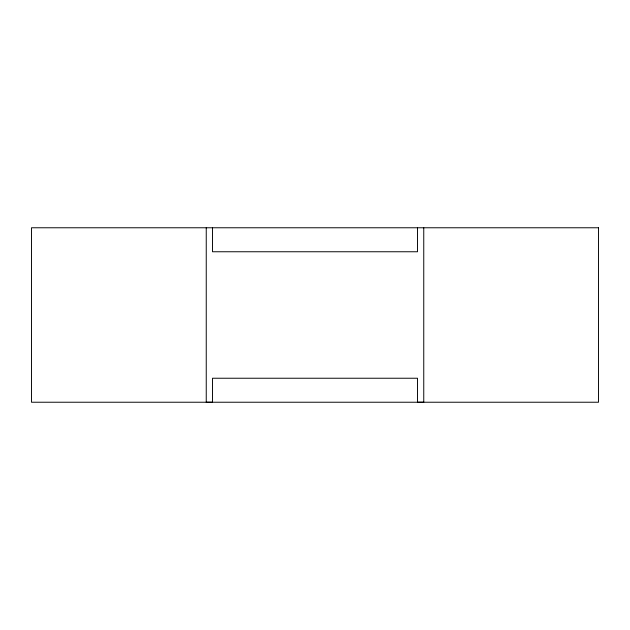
<?xml version="1.0" encoding="UTF-8"?>
<svg xmlns="http://www.w3.org/2000/svg" width="630" height="630" viewBox="0 0 630 630"><rect width="100%" height="100%" fill="white"/><g stroke="black" fill="none" stroke-linecap="round" stroke-linejoin="round"><path stroke-width="0.94" d="M423.754 227.769L423.754 402.231L417.493 402.231L417.493 378.236L212.507 378.236L212.507 402.231L206.246 402.231L206.246 227.769M417.493 227.769L417.493 251.756L212.507 251.756L212.507 227.769M598.5 227.769L31.5 227.769L31.5 402.231L598.5 402.231L598.5 227.769"/></g></svg>
